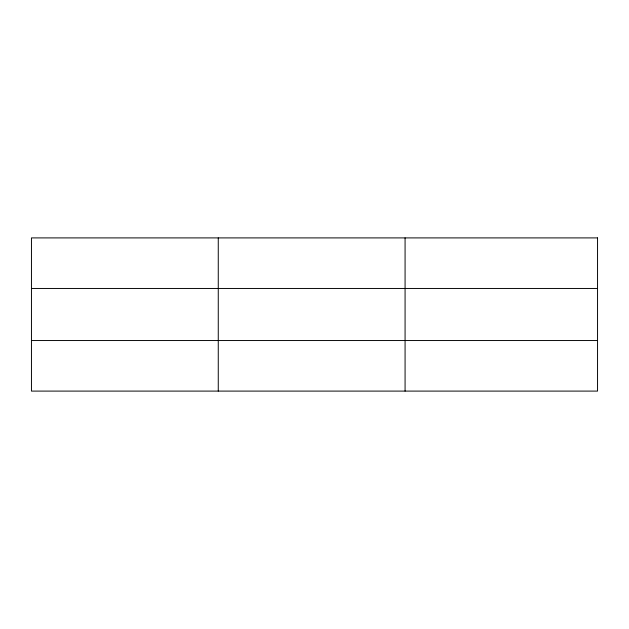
<?xml version="1.0" encoding="UTF-8"?>
<svg xmlns="http://www.w3.org/2000/svg" width="629" height="629" viewBox="0 0 629 629"><rect width="100%" height="100%" fill="white"/><g stroke="black" fill="none" stroke-linecap="round" stroke-linejoin="round"><path stroke-width="0.94" d="M218.263 391.096L218.263 237.904M405.076 391.096L405.076 237.904M31.45 288.459L597.55 288.459M31.45 340.541L597.55 340.541M597.55 237.904L597.55 391.096L31.45 391.096L31.45 237.904L597.55 237.904"/></g></svg>
